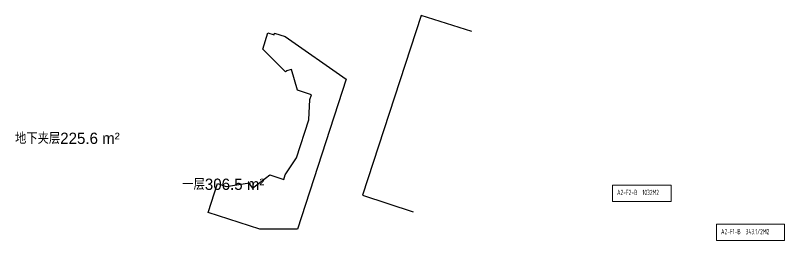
# Model space of a CAD drawing. Header units: millimetres. Extents: x 11639278 to 23698211, y -13072636 to -5537337.
# Drawn here: x 11639278 to 11792544, y -6183462 to -6138522 of the extents above; entities that cross this region are included whole.
import ezdxf

# ---------------------------------------------------------------- set-up
doc = ezdxf.new("R2010")
doc.units = ezdxf.units.MM
doc.header["$LTSCALE"] = 10
doc.layers.add('A2-RI-F1$0$A-FIER-ARE', color=4, linetype='Continuous', lineweight=9)
doc.layers.add('A2-RI-F1$0$A-TEXT', color=4, linetype='Continuous', lineweight=9)
doc.layers.add('A2-RI-F1$0$A-ROOF-EDGE', color=2, linetype='Continuous')
doc.styles.add('A2-RI-F1$0$HZTXT', font='hzs-1.shx', dxfattribs={"width": 0.7, "bigfont": 'hztxt.shx'})
doc.styles.add('A2-RI-F1$0$XD2008', font='hzs.shx', dxfattribs={"width": 0.7, "bigfont": 'hztxt.shx'})

# ---------------------------------------------------------------- blocks, each defined once
blk = doc.blocks.new('A2-RI-F1')
at = {"layer": 'A2-RI-F1$0$A-FIER-ARE'}
for points in [[(11758244.1, -6172384.1), (11769952.1, -6172384.1), (11769952.1, -6175645.4), (11758244.1, -6175645.4)], [(11778958.4, -6180200.7), (11792544.1, -6180200.7), (11792544.1, -6183462), (11778958.4, -6183462)]]:
    blk.add_lwpolyline(points, close=True, dxfattribs=at)
at = {"layer": 'A2-RI-F1$0$A-ROOF-EDGE'}
for points in [[(11730229, -6141765.1), (11720119.2, -6138522.5), (11708420.4, -6174414), (11718515, -6177704.2)], [(11693058.9, -6142769.3), (11693058.9, -6142769.3), (11705204.4, -6151278.5), (11695469.7, -6181144.4), (11687987.9, -6181189), (11677671.7, -6177826.3), (11679546.5, -6172074.5), (11681292.2, -6172641.2), (11685927.5, -6171914.5), (11685958.5, -6172112.1), (11685904.7, -6172179.2), (11686539.8, -6173002.9), (11689958.4, -6170367), (11692744.1, -6171275), (11693048.3, -6170341.8), (11695260.9, -6166941.6), (11697740.1, -6159335.5), (11697956.1, -6155284.4), (11698260.3, -6154351.2), (11695474.5, -6153443.2), (11694265.8, -6149299.2), (11693267.3, -6149590.4), (11693271.2, -6149676.3), (11693129.8, -6149817.7), (11688555.7, -6145241.1), (11689608, -6142012.6), (11690812.6, -6142405.2), (11690920.6, -6142072.4), (11693059.1, -6142769.3)]]:
    blk.add_lwpolyline(points, dxfattribs=at)
at = {"layer": 'A2-RI-F1$0$A-FIER-ARE', "style": 'A2-RI-F1$0$XD2008', "width": 0.7}
for s, p in [('A2-F2-B  1032M2', (11759154.3, -6174363.9)), ('A2-F1-B  343.1/2M2', (11779868.6, -6182180.5))]:
    blk.add_text(s, height=1050, dxfattribs=at).set_placement(p)
at = {"layer": 'A2-RI-F1$0$A-TEXT', "style": 'A2-RI-F1$0$HZTXT'}
for s, p in [('地下夹层225.6 m²', (11639204.1, -6164170.2)), ('一层306.5 m²', (11672527.1, -6173341.7))]:
    blk.add_text(s, height=2250, dxfattribs=at).set_placement(p)

msp = doc.modelspace()

# ---------------------------------------------------------------- block references
msp.add_blockref('A2-RI-F1', (0, 0))

doc.saveas('drawing.dxf')
